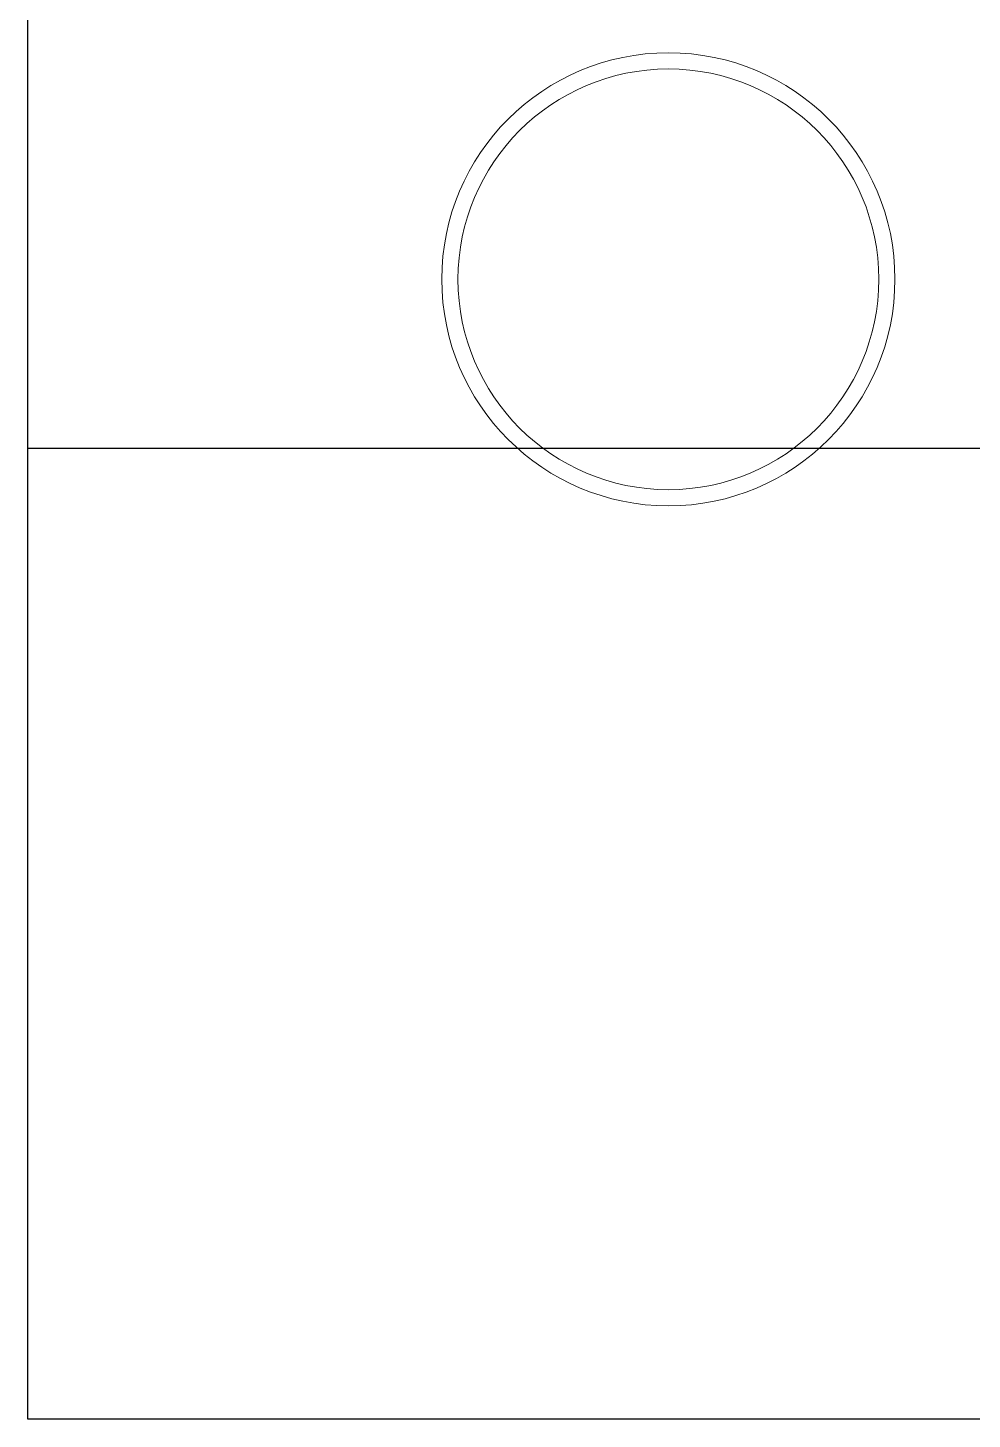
# Model space of a CAD drawing. Extents: x -12260 to 57327, y -29287 to 19916.
# Drawn here: x 20376 to 20959, y -6810 to -5950 of the extents above; entities that cross this region are included whole.
import ezdxf

# ---------------------------------------------------------------- set-up
doc = ezdxf.new("R2010")
doc.units = 0
doc.header["$LTSCALE"] = 0.25
doc.linetypes.add('DASHDOT', pattern=[25.4, 12.7, -6.35, 0, -6.35])
doc.layers.add('01-First Floor$0$FALSE CEILING', color=251, linetype='Continuous')
for name, color, linetype, lineweight in [('01-First Floor$0$LOADING', 253, 'Continuous', 5), ('01-First Floor$0$Walls', 251, 'Continuous', 5), ('E-LITE-CLNG-CNDT', 6, 'DASHDOT', 35)]:
    doc.layers.add(name, color=color, linetype=linetype, lineweight=lineweight)

# ---------------------------------------------------------------- blocks, each defined once
blk = doc.blocks.new('01-First Floor$0$WM00001-P')
at = {"layer": '01-First Floor$0$LOADING'}
for radius in [0.14, 0.13]:
    blk.add_circle((0, 0), radius, dxfattribs=at)
blk = doc.blocks.new('01-First Floor')
at = {"layer": '01-First Floor$0$FALSE CEILING', "linetype": 'Continuous'}
blk.add_line((20376, -6210), (23876, -6210), dxfattribs=at)
at = {"layer": '01-First Floor$0$FALSE CEILING'}
blk.add_lwpolyline([(20376, -2810), (23876, -2810), (23876, -6810), (20376, -6810)], close=True, dxfattribs=at)
at = {"layer": '01-First Floor$0$Walls'}
for p, q in [((20376, -5849.46), (20376, -6810)), ((20376, -6810), (20996, -6810))]:
    blk.add_line(p, q, dxfattribs=at)
at = {"layer": '01-First Floor$0$LOADING', "extrusion": (2.25644e-18, 2.24019e-05, -1), "xscale": 1000, "yscale": 1000, "zscale": 1000, "rotation": 90.00000000000001}
blk.add_blockref('01-First Floor$0$WM00001-P', (-20771.79, -6105.58, -0.01), dxfattribs=at)

msp = doc.modelspace()

# ---------------------------------------------------------------- block references
at = {"layer": 'E-LITE-CLNG-CNDT'}
msp.add_blockref('01-First Floor', (0, 0), dxfattribs=at)

doc.saveas('drawing.dxf')
